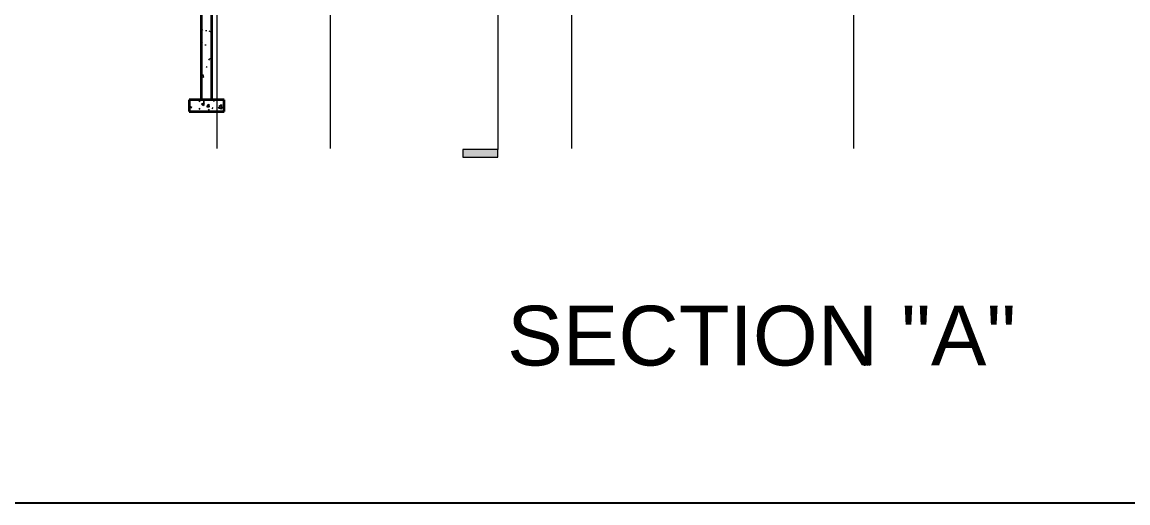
# Model space of a CAD drawing. Header units: millimetres. Extents: x -31954 to 493870, y 99509 to 604061.
# Drawn here: x 379266 to 407707, y 109446 to 121820 of the extents above; entities that cross this region are included whole.
import ezdxf

# ---------------------------------------------------------------- set-up
doc = ezdxf.new("R2010")
doc.units = ezdxf.units.MM
doc.header["$LTSCALE"] = 10
doc.linetypes.add('Center', pattern=[2, 1.25, -0.25, 0.25, -0.25])
for name, color, linetype, lineweight in [('A-ANNOTATIONS', 1, 'Continuous', 9), ('A-HATCH', 9, 'Continuous', 0), ('S-FOOTING', 2, 'Continuous', 25), ('S-FOUNDATION', 1, 'Continuous', 25), ('S-GRID', 6, 'Center', 9)]:
    doc.layers.add(name, color=color, linetype=linetype, lineweight=lineweight)
doc.styles.add('Revit_Arial', font='arial.ttf')
doc.styles.add('Text-SM_M1-010', font='simplex.shx', dxfattribs={"width": 0.85, "height": 25})

msp = doc.modelspace()

# ---------------------------------------------------------------- hatches: boundary and pattern name
at = {"layer": 'A-ANNOTATIONS'}
msp.add_hatch(color=256, dxfattribs=at).paths.add_polyline_path([(390602.4, 118544.2), (391502.4, 118544.2), (391502.4, 118344.2), (390602.4, 118344.2)], flags=0)

# ---------------------------------------------------------------- linework, layer by layer
msp.add_line((391502.4, 136471.9), (391502.4, 118544.2), dxfattribs=at)
at = {"layer": 'A-ANNOTATIONS', "lineweight": 18}
for p, q in [((390602.4, 118544.2), (390602.4, 118344.2)), ((391502.4, 118544.2), (390602.4, 118544.2)), ((390602.4, 118344.2), (391502.4, 118344.2)), ((391502.4, 118344.2), (391502.4, 118544.2))]:
    msp.add_line(p, q, dxfattribs=at)
at = {"layer": 'A-HATCH', "lineweight": 9}
for p, q in [((383871.8, 121723.8), (383884.6, 121715.6)), ((383871.8, 121678.8), (383881.4, 121670.1)), ((383890.3, 121610.8), (383916.9, 121631.3)), ((383981, 121600.1), (384014.2, 121604.5)), ((384070.6, 121597.2), (384098.9, 121579.2)), ((383877.9, 121272.6), (383904.5, 121293)), ((383968, 121232.9), (384001.3, 121237.2)), ((383871.8, 120939.2), (383892.1, 120954.8)), ((384085.5, 120882.8), (384118.8, 120887.2)), ((383871.8, 120610.5), (383879.8, 120616.6)), ((383998.7, 120675.1), (384027, 120657.1)), ((384058.1, 120863.4), (384082.9, 120840.8)), ((383871.8, 120389.5), (383878.4, 120383.5)), ((383877.5, 120411.2), (383926.5, 120469.6)), ((383877.5, 120411.2), (383938.3, 120405.9)), ((383938.2, 120405.9), (383926.5, 120469.6)), ((384126.5, 120446), (384146.8, 120453.8)), ((384126.5, 120446), (384146.8, 120432.3))]:
    msp.add_line(p, q, dxfattribs=at)
at = {"layer": 'Defpoints'}
msp.add_lwpolyline([(109289.5, 109446.5), (439620.4, 109446.5), (439620.4, 141187.1), (109289.5, 141187.1)], close=True, dxfattribs=at)
at = {"layer": 'S-FOOTING', "lineweight": 35}
for p, q in [((384459.3, 119818), (383559.3, 119818)), ((383559.3, 119818), (383559.3, 119518)), ((384459.3, 119518), (384459.3, 119818)), ((383559.3, 119518), (384459.3, 119518))]:
    msp.add_line(p, q, dxfattribs=at)
at = {"layer": 'S-FOOTING'}
for p, q in [((383811.7, 119800), (383836.4, 119777.3)), ((383925.4, 119765.1), (383958.6, 119769.5)), ((384179.7, 119798.6), (384213, 119803)), ((383598.8, 119639.5), (383627, 119621.5)), ((383816.1, 119581.5), (383842.7, 119601.9)), ((383879.3, 119709.2), (383950.5, 119736.5)), ((383879.3, 119709.2), (383929.9, 119675.1)), ((383929.8, 119675.2), (383950.4, 119736.6)), ((384018.5, 119647), (384067.5, 119705.4)), ((384018.5, 119647), (384079.2, 119641.7)), ((384055.1, 119576.9), (384079.9, 119554.2)), ((384079.2, 119641.7), (384067.4, 119705.4)), ((384141.1, 119616.6), (384169.4, 119598.6)), ((384315.5, 119613.8), (384394.7, 119696.2)), ((384315.5, 119613.8), (384405.9, 119599.7)), ((384337.8, 119653.1), (384364.4, 119673.5)), ((384406, 119599.7), (384394.8, 119696.2))]:
    msp.add_line(p, q, dxfattribs=at)
at = {"layer": 'S-FOUNDATION', "lineweight": 35}
for p, q in [((383871.8, 122118), (383871.8, 119818)), ((384146.8, 119818), (384146.8, 122118))]:
    msp.add_line(p, q, dxfattribs=at)
at = {"layer": 'S-GRID'}
for p, q in [((384286.8, 118568), (384286.8, 136368)), ((387200, 118568), (387200, 136368)), ((393406.8, 118568), (393406.8, 136368)), ((400656.8, 118568), (400656.8, 136368))]:
    msp.add_line(p, q, dxfattribs=at)

# ---------------------------------------------------------------- texts
at = {"layer": 'Defpoints', "style": 'Revit_Arial'}
msp.add_text('SECTION "A"', height=1536.77, dxfattribs=at).set_placement((391739.1, 112982.4))
at = {"layer": 'Defpoints', "style": 'Text-SM_M1-010', "width": 0.85}
msp.add_text('scornaienchi', height=25, dxfattribs=at).set_placement((400905.8, 112991.2))

doc.saveas('drawing.dxf')
